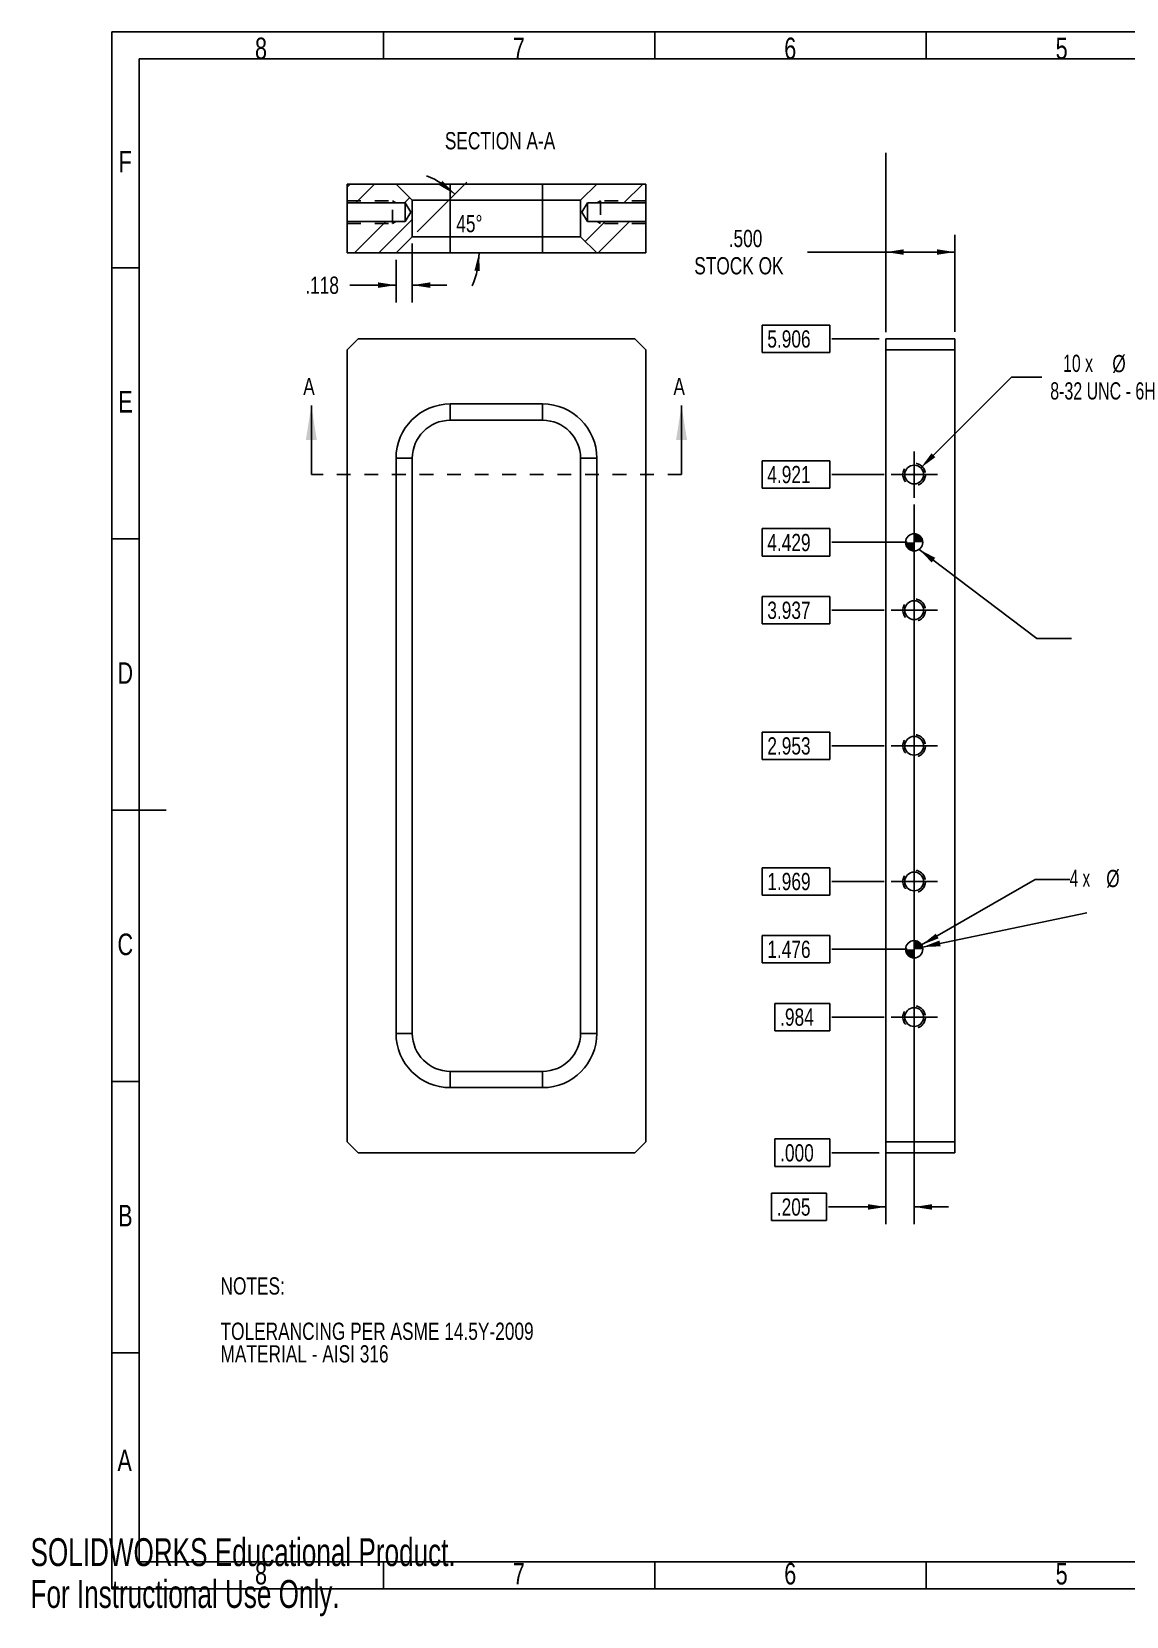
# Model space of a CAD drawing. Extents: x 0 to 16.3, y 0 to 11.5.
# Drawn here: x 0.01 to 7.95, y 0 to 11.5 of the extents above; entities that cross this region are included whole.
import ezdxf

# ---------------------------------------------------------------- set-up
doc = ezdxf.new("R2010")
doc.units = 0
doc.linetypes.add('SLD-DASHED', pattern=[0.075, 0.05, -0.025])
doc.linetypes.add('SLD-SOLID', pattern=[0])
doc.layers.get('0').update_dxf_attribs({"linetype": 'CONTINUOUS'})
doc.styles.add('SLDTEXTSTYLE0', font='TXT', dxfattribs={"width": 0.75})
doc.styles.add('SLDTEXTSTYLE2', font='TXT', dxfattribs={"width": 0.6875})
doc.styles.add('SLDTEXTSTYLE3', font='TXT', dxfattribs={"width": 0.692308})
doc.styles.add('SLDTEXTSTYLE4', font='TXT', dxfattribs={"width": 0.666667})
doc.styles.add('SLDTEXTSTYLE6', font='TXT', dxfattribs={"width": 0.7})
doc.dimstyles.new('SLDDIMSTYLE0', dxfattribs={"dimtxt": 0.125, "dimasz": 0.13, "dimexe": 0, "dimexo": 0.0625, "dimgap": -0.03125, "dimtad": 0, "dimtih": 1, "dimtoh": 1, "dimdec": 3, "dimrnd": 1e-09, "dimzin": 4, "dimtxsty": 'SLDTEXTSTYLE0', "dimblk1": 'NONE', "dimblk2": 'NONE', "dimsah": 1, "dimcen": 0.09, "dimazin": 3, "dimtfac": 1, "dimtdec": 3, "dimtofl": 0, "dimtmove": 0, "dimatfit": 3, "dimtolj": 1})
doc.dimstyles.new('SLDDIMSTYLE1', dxfattribs={"dimtxt": 0.125, "dimasz": 0.13, "dimexe": 0, "dimexo": 0.0625, "dimgap": -0.03125, "dimtad": 0, "dimtih": 1, "dimtoh": 1, "dimdec": 3, "dimrnd": 1e-09, "dimzin": 12, "dimtxsty": 'SLDTEXTSTYLE0', "dimblk1": 'NONE', "dimblk2": 'NONE', "dimsah": 1, "dimcen": 0.09, "dimazin": 3, "dimtfac": 1, "dimtdec": 3, "dimtofl": 0, "dimtmove": 0, "dimatfit": 3, "dimtolj": 1})
doc.dimstyles.new('SLDDIMSTYLE11', dxfattribs={"dimtxt": 0.125, "dimasz": 0.13, "dimexe": 0, "dimexo": 0.0625, "dimgap": 0.03125, "dimtad": 0, "dimtih": 1, "dimtoh": 1, "dimdec": 4, "dimzin": 12, "dimtxsty": 'SLDTEXTSTYLE0', "dimsah": 1, "dimcen": 0.09, "dimazin": 3, "dimtfac": 1, "dimtofl": 0, "dimtmove": 0, "dimatfit": 3, "dimtolj": 1, "dimtzin": 12})
doc.dimstyles.new('SLDDIMSTYLE12', dxfattribs={"dimtxt": 0.125, "dimasz": 0.13, "dimexe": 0, "dimexo": 0.0625, "dimgap": 0.03125, "dimtad": 0, "dimtih": 1, "dimtoh": 1, "dimdec": 3, "dimrnd": 1e-09, "dimzin": 12, "dimtxsty": 'SLDTEXTSTYLE0', "dimsah": 1, "dimcen": 0.09, "dimazin": 3, "dimtfac": 1, "dimtdec": 3, "dimtmove": 0, "dimatfit": 3, "dimtolj": 1, "dimtzin": 12})
doc.dimstyles.new('SLDDIMSTYLE2', dxfattribs={"dimtxt": 0.125, "dimasz": 0.13, "dimexe": 0, "dimexo": 0.0625, "dimgap": 0.03125, "dimtad": 0, "dimtih": 1, "dimtoh": 1, "dimdec": 3, "dimrnd": 1e-09, "dimzin": 4, "dimtxsty": 'SLDTEXTSTYLE0', "dimsah": 1, "dimcen": 0.09, "dimazin": 3, "dimtfac": 1, "dimtdec": 3, "dimtofl": 0, "dimtmove": 0, "dimatfit": 3, "dimtolj": 1, "dimtzin": 12})
doc.dimstyles.new('SLDDIMSTYLE3', dxfattribs={"dimtxt": 0.125, "dimasz": 0.13, "dimexe": 0, "dimexo": 0.0625, "dimgap": 0.03125, "dimtad": 0, "dimtih": 1, "dimtoh": 1, "dimdec": 3, "dimrnd": 1e-09, "dimzin": 12, "dimtxsty": 'SLDTEXTSTYLE0', "dimsah": 1, "dimcen": 0, "dimazin": 3, "dimtfac": 1, "dimtdec": 3, "dimtofl": 0, "dimtmove": 0, "dimatfit": 3, "dimtolj": 1, "dimtzin": 12})
doc.dimstyles.new('SLDDIMSTYLE4', dxfattribs={"dimtxt": 0.125, "dimasz": 0.13, "dimexe": 0, "dimexo": 0.0625, "dimgap": 0.03125, "dimtad": 0, "dimtih": 1, "dimtoh": 1, "dimdec": 4, "dimrnd": 1e-09, "dimzin": 4, "dimtxsty": 'SLDTEXTSTYLE0', "dimsah": 1, "dimcen": 0, "dimazin": 3, "dimtol": 1, "dimtm": 0.001, "dimtfac": 1, "dimtdec": 3, "dimtofl": 0, "dimtmove": 0, "dimatfit": 3, "dimtolj": 1, "dimtzin": 0})
doc.dimstyles.new('SLDDIMSTYLE5', dxfattribs={"dimtxt": 0.125, "dimasz": 0.13, "dimexe": 0, "dimexo": 0.0625, "dimgap": -0.03125, "dimtad": 0, "dimtih": 1, "dimtoh": 1, "dimdec": 3, "dimrnd": 1e-09, "dimzin": 12, "dimtxsty": 'SLDTEXTSTYLE0', "dimsah": 1, "dimcen": 0.09, "dimazin": 3, "dimtfac": 1, "dimtdec": 3, "dimtmove": 0, "dimatfit": 3, "dimtolj": 1})
doc.dimstyles.new('SLDDIMSTYLE7', dxfattribs={"dimtxt": 0.18, "dimasz": 0.13, "dimexe": 0, "dimexo": 0.0625, "dimgap": 0, "dimtad": 0, "dimtih": 1, "dimtoh": 1, "dimdec": 0, "dimrnd": 1e-09, "dimzin": 0, "dimtxsty": 'STANDARD', "dimblk1": 'NONE', "dimblk2": 'NONE', "dimsah": 1, "dimcen": 0.09, "dimazin": 3, "dimtfac": 0.13, "dimtdec": 0, "dimtofl": 0, "dimtmove": 0, "dimatfit": 3, "dimtolj": 1, "dimtzin": 0})
doc.dimstyles.new('SLDDIMSTYLE8', dxfattribs={"dimtxt": 0.18, "dimasz": 0.13, "dimexe": 0, "dimexo": 0.0625, "dimgap": 0, "dimtad": 0, "dimtih": 1, "dimtoh": 1, "dimdec": 0, "dimrnd": 1e-09, "dimzin": 0, "dimtxsty": 'STANDARD', "dimsah": 1, "dimcen": 0.09, "dimazin": 3, "dimtfac": 0.13, "dimtdec": 0, "dimtofl": 0, "dimtmove": 0, "dimatfit": 3, "dimtolj": 1, "dimtzin": 0})

# ---------------------------------------------------------------- blocks, each defined once
blk = doc.blocks.new('SW_NOTE_0')
at = {"color": 0, "linetype": 'CONTINUOUS', "char_height": 0.125, "attachment_point": 1, "style": 'SLDTEXTSTYLE0'}
for s, insert in [('NOTES:', (0, 0.161)), ('TOLERANCING PER ASME 14.5Y-2009', (0, -0.168)), ('MATERIAL - AISI 316', (0, -0.332))]:
    blk.add_mtext(s, dxfattribs=dict(at, insert=insert))
blk = doc.blocks.new('_D')
at = {"color": 7, "linetype": 'SLD-SOLID'}
for p, q in [((5.398, 3.262), (5.398, 3.461)), ((5.398, 3.461), (5.798, 3.461)), ((5.798, 3.461), (5.798, 3.262)), ((6.154, 3.361), (5.811, 3.361)), ((5.798, 3.262), (5.398, 3.262))]:
    blk.add_line(p, q, dxfattribs=at)
at = {"color": 7, "linetype": 'SLD-SOLID', "insert": (5.437, 3.423), "char_height": 0.125, "attachment_point": 1, "style": 'SLDTEXTSTYLE0'}
blk.add_mtext('.000', dxfattribs=at)
blk = doc.blocks.new('_NONE')
blk = doc.blocks.new('_D_1')
at = {"color": 7, "linetype": 'SLD-SOLID'}
for p, q in [((5.398, 4.246), (5.398, 4.445)), ((5.398, 4.445), (5.798, 4.445)), ((5.798, 4.445), (5.798, 4.246)), ((6.191, 4.346), (5.811, 4.346)), ((5.798, 4.246), (5.398, 4.246))]:
    blk.add_line(p, q, dxfattribs=at)
at = {"color": 7, "linetype": 'SLD-SOLID', "insert": (5.437, 4.408), "char_height": 0.125, "attachment_point": 1, "style": 'SLDTEXTSTYLE0'}
blk.add_mtext('.984', dxfattribs=at)
blk = doc.blocks.new('_D_2')
at = {"color": 7, "linetype": 'SLD-SOLID'}
for p, q in [((5.306, 4.739), (5.306, 4.937)), ((5.306, 4.937), (5.798, 4.937)), ((5.798, 4.937), (5.798, 4.739)), ((6.359, 4.838), (5.811, 4.838)), ((5.798, 4.739), (5.306, 4.739))]:
    blk.add_line(p, q, dxfattribs=at)
at = {"color": 7, "linetype": 'SLD-SOLID', "insert": (5.344, 4.9), "char_height": 0.125, "attachment_point": 1, "style": 'SLDTEXTSTYLE0'}
blk.add_mtext('1.476', dxfattribs=at)
blk = doc.blocks.new('_D_3')
at = {"color": 7, "linetype": 'SLD-SOLID'}
for p, q in [((5.306, 5.231), (5.306, 5.429)), ((5.306, 5.429), (5.798, 5.429)), ((5.798, 5.429), (5.798, 5.231)), ((6.191, 5.33), (5.811, 5.33)), ((5.798, 5.231), (5.306, 5.231))]:
    blk.add_line(p, q, dxfattribs=at)
at = {"color": 7, "linetype": 'SLD-SOLID', "insert": (5.344, 5.392), "char_height": 0.125, "attachment_point": 1, "style": 'SLDTEXTSTYLE0'}
blk.add_mtext('1.969', dxfattribs=at)
blk = doc.blocks.new('_D_4')
at = {"color": 7, "linetype": 'SLD-SOLID'}
for p, q in [((5.306, 6.215), (5.306, 6.413)), ((5.306, 6.413), (5.798, 6.413)), ((5.798, 6.413), (5.798, 6.215)), ((5.798, 6.215), (5.306, 6.215)), ((6.191, 6.314), (5.811, 6.314))]:
    blk.add_line(p, q, dxfattribs=at)
at = {"color": 7, "linetype": 'SLD-SOLID', "insert": (5.344, 6.376), "char_height": 0.125, "attachment_point": 1, "style": 'SLDTEXTSTYLE0'}
blk.add_mtext('2.953', dxfattribs=at)
blk = doc.blocks.new('_D_5')
at = {"color": 7, "linetype": 'SLD-SOLID'}
for p, q in [((5.306, 7.199), (5.306, 7.398)), ((5.306, 7.398), (5.798, 7.398)), ((5.798, 7.398), (5.798, 7.199)), ((6.191, 7.298), (5.811, 7.298)), ((5.798, 7.199), (5.306, 7.199))]:
    blk.add_line(p, q, dxfattribs=at)
at = {"color": 7, "linetype": 'SLD-SOLID', "insert": (5.344, 7.36), "char_height": 0.125, "attachment_point": 1, "style": 'SLDTEXTSTYLE0'}
blk.add_mtext('3.937', dxfattribs=at)
blk = doc.blocks.new('_D_6')
at = {"color": 7, "linetype": 'SLD-SOLID'}
for p, q in [((5.306, 7.691), (5.306, 7.89)), ((5.306, 7.89), (5.798, 7.89)), ((5.798, 7.89), (5.798, 7.691)), ((6.359, 7.791), (5.811, 7.791)), ((5.798, 7.691), (5.306, 7.691))]:
    blk.add_line(p, q, dxfattribs=at)
at = {"color": 7, "linetype": 'SLD-SOLID', "insert": (5.344, 7.852), "char_height": 0.125, "attachment_point": 1, "style": 'SLDTEXTSTYLE0'}
blk.add_mtext('4.429', dxfattribs=at)
blk = doc.blocks.new('_D_7')
at = {"color": 7, "linetype": 'SLD-SOLID'}
for p, q in [((5.306, 8.183), (5.306, 8.382)), ((5.306, 8.382), (5.798, 8.382)), ((5.798, 8.382), (5.798, 8.183)), ((6.191, 8.283), (5.811, 8.283)), ((5.798, 8.183), (5.306, 8.183))]:
    blk.add_line(p, q, dxfattribs=at)
at = {"color": 7, "linetype": 'SLD-SOLID', "insert": (5.344, 8.345), "char_height": 0.125, "attachment_point": 1, "style": 'SLDTEXTSTYLE0'}
blk.add_mtext('4.921', dxfattribs=at)
blk = doc.blocks.new('_D_8')
at = {"color": 7, "linetype": 'SLD-SOLID'}
for p, q in [((5.306, 9.168), (5.306, 9.366)), ((5.306, 9.366), (5.798, 9.366)), ((5.798, 9.366), (5.798, 9.168)), ((6.154, 9.267), (5.811, 9.267)), ((5.798, 9.168), (5.306, 9.168))]:
    blk.add_line(p, q, dxfattribs=at)
at = {"color": 7, "linetype": 'SLD-SOLID', "insert": (5.344, 9.329), "char_height": 0.125, "attachment_point": 1, "style": 'SLDTEXTSTYLE0'}
blk.add_mtext('5.906', dxfattribs=at)
blk = doc.blocks.new('_D_9')
at = {"color": 7, "linetype": 'SLD-SOLID'}
for p, q in [((6.204, 9.317), (6.204, 10.022)), ((6.704, 9.317), (6.704, 10.022)), ((6.204, 9.897), (5.636, 9.897)), ((6.704, 9.897), (6.204, 9.897))]:
    blk.add_line(p, q, dxfattribs=at)
for points in [[(6.204, 9.897), (6.334, 9.877), (6.334, 9.917)], [(6.704, 9.897), (6.574, 9.917), (6.574, 9.877)]]:
    blk.add_solid(points, dxfattribs=at)
at = {"color": 7, "linetype": 'SLD-SOLID', "char_height": 0.125, "attachment_point": 1, "style": 'SLDTEXTSTYLE0'}
for s, insert in [('.500', (5.064, 10.058)), ('STOCK OK', (4.814, 9.86))]:
    blk.add_mtext(s, dxfattribs=dict(at, insert=insert))
blk = doc.blocks.new('SW_SYMBOL_HOLE_DEPTH')
at = {"color": 0, "linetype": 'SLD-SOLID'}
for p, q in [((0, 34.4), (31.5, 34.4)), ((15.7, 34.4), (15.7, 3)), ((3.9, 21.9), (15.7, 3)), ((27.6, 21.9), (15.7, 3))]:
    blk.add_line(p, q, dxfattribs=at)
blk = doc.blocks.new('_D_10')
at = {"color": 7, "linetype": 'SLD-SOLID'}
for p, q in [((6.457, 8.331), (7.115, 8.989)), ((7.115, 8.989), (7.334, 8.989))]:
    blk.add_line(p, q, dxfattribs=at)
blk.add_solid([(6.457, 8.331), (6.563, 8.409), (6.535, 8.437)], dxfattribs=at)
at = {"color": 7, "linetype": 'SLD-SOLID', "xscale": 0.0040555664, "yscale": 0.0040555664, "zscale": 0.0040555664}
for p in [(8.45, 9.006), (8.543, 8.806)]:
    blk.add_blockref('SW_SYMBOL_HOLE_DEPTH', p, dxfattribs=at)
at = {"color": 7, "linetype": 'SLD-SOLID', "char_height": 0.125, "attachment_point": 1}
for s, insert, style in [('10 x', (7.489, 9.152), 'SLDTEXTSTYLE2'), ('%%c', (7.846, 9.15), 'SLDTEXTSTYLE0'), ('.136', (8.082, 9.152), 'SLDTEXTSTYLE0'), ('.422', (8.676, 9.152), 'SLDTEXTSTYLE0'), ('8-32 UNC - 6H', (7.396, 8.952), 'SLDTEXTSTYLE3'), ('.328', (8.769, 8.952), 'SLDTEXTSTYLE0')]:
    blk.add_mtext(s, dxfattribs=dict(at, insert=insert, style=style))
blk = doc.blocks.new('_D_11')
at = {"color": 7, "linetype": 'SLD-SOLID'}
for p, q in [((6.463, 4.869), (7.287, 5.345)), ((7.287, 5.345), (7.537, 5.345))]:
    blk.add_line(p, q, dxfattribs=at)
blk.add_solid([(6.463, 4.869), (6.586, 4.917), (6.566, 4.951)], dxfattribs=at)
at = {"color": 7, "linetype": 'SLD-SOLID', "xscale": 0.0040555664, "yscale": 0.0040555664, "zscale": 0.0040555664}
blk.add_blockref('SW_SYMBOL_HOLE_DEPTH', (9.353, 5.271), dxfattribs=at)
at = {"color": 7, "linetype": 'SLD-SOLID', "char_height": 0.125, "attachment_point": 1}
for s, insert, style in [('4 x', (7.537, 5.416), 'SLDTEXTSTYLE4'), ('%%c', (7.802, 5.414), 'SLDTEXTSTYLE0'), ('.1250', (8.037, 5.416), 'SLDTEXTSTYLE0'), ('M7', (8.499, 5.416), 'SLDTEXTSTYLE0'), ('+', (8.79, 5.506), 'SLDTEXTSTYLE0'), ('.0000', (8.891, 5.506), 'SLDTEXTSTYLE0'), ('.157', (9.578, 5.416), 'SLDTEXTSTYLE0'), ('.0005', (8.891, 5.344), 'SLDTEXTSTYLE0'), ('-', (8.813, 5.344), 'SLDTEXTSTYLE0')]:
    blk.add_mtext(s, dxfattribs=dict(at, insert=insert, style=style))
blk = doc.blocks.new('_D_12')
at = {"color": 7, "linetype": 'SLD-SOLID'}
for p, q in [((6.409, 8.065), (6.409, 2.843)), ((6.204, 3.39), (6.204, 2.843)), ((5.375, 2.869), (5.375, 3.067)), ((5.375, 3.067), (5.774, 3.067)), ((5.774, 3.067), (5.774, 2.869)), ((6.204, 2.968), (5.787, 2.968)), ((6.409, 2.968), (6.659, 2.968)), ((5.774, 2.869), (5.375, 2.869))]:
    blk.add_line(p, q, dxfattribs=at)
for points in [[(6.204, 2.968), (6.074, 2.988), (6.074, 2.948)], [(6.409, 2.968), (6.539, 2.948), (6.539, 2.988)]]:
    blk.add_solid(points, dxfattribs=at)
at = {"color": 7, "linetype": 'SLD-SOLID', "insert": (5.413, 3.03), "char_height": 0.125, "attachment_point": 1, "style": 'SLDTEXTSTYLE0'}
blk.add_mtext('.205', dxfattribs=at)
blk = doc.blocks.new('SW_CENTERMARKSYMBOL_0')
at = {"color": 0, "linetype": 'SLD-SOLID'}
for p, q in [((0, 0.1), (0, 0.168)), ((-0.1, 0), (-0.168, 0)), ((0, 0), (-0.1, 0)), ((0, 0), (0, 0.1)), ((0, 0), (0, -0.1)), ((0, 0), (0.1, 0)), ((0.1, 0), (0.168, 0)), ((0, -0.1), (0, -0.168))]:
    blk.add_line(p, q, dxfattribs=at)
blk = doc.blocks.new('SW_CENTERMARKSYMBOL_1')
at = {"color": 0, "linetype": 'SLD-SOLID'}
for p, q in [((0, 0.1), (0, 0.168)), ((-0.1, 0), (-0.168, 0)), ((0, 0), (-0.1, 0)), ((0, 0), (0, 0.1)), ((0, 0), (0, -0.1)), ((0, 0), (0.1, 0)), ((0.1, 0), (0.168, 0)), ((0, -0.1), (0, -0.168))]:
    blk.add_line(p, q, dxfattribs=at)
blk = doc.blocks.new('SW_CENTERMARKSYMBOL_2')
at = {"color": 0, "linetype": 'SLD-SOLID'}
for p, q in [((0, 0.1), (0, 0.168)), ((-0.1, 0), (-0.168, 0)), ((0, 0), (-0.1, 0)), ((0, 0), (0, 0.1)), ((0, 0), (0, -0.1)), ((0, 0), (0.1, 0)), ((0.1, 0), (0.168, 0)), ((0, -0.1), (0, -0.168))]:
    blk.add_line(p, q, dxfattribs=at)
blk = doc.blocks.new('SW_CENTERMARKSYMBOL_3')
at = {"color": 0, "linetype": 'SLD-SOLID'}
for p, q in [((0, 0.1), (0, 0.168)), ((-0.1, 0), (-0.168, 0)), ((0, 0), (-0.1, 0)), ((0, 0), (0, 0.1)), ((0, 0), (0, -0.1)), ((0, 0), (0.1, 0)), ((0.1, 0), (0.168, 0)), ((0, -0.1), (0, -0.168))]:
    blk.add_line(p, q, dxfattribs=at)
blk = doc.blocks.new('SW_CENTERMARKSYMBOL_4')
at = {"color": 0, "linetype": 'SLD-SOLID'}
for p, q in [((0, 0.1), (0, 0.168)), ((-0.1, 0), (-0.168, 0)), ((0, 0), (-0.1, 0)), ((0, 0), (0, 0.1)), ((0, 0), (0, -0.1)), ((0, 0), (0.1, 0)), ((0.1, 0), (0.168, 0)), ((0, -0.1), (0, -0.168))]:
    blk.add_line(p, q, dxfattribs=at)
blk = doc.blocks.new('*U47')
at = {"color": 0, "linetype": 'CONTINUOUS'}
for points in [[(0, 0), (0, 0.062), (0.012, 0)], [(0.012, 0), (0, 0.062), (0.012, 0.061)], [(0.012, 0), (0.012, 0.061), (0.024, 0)], [(0.024, 0), (0.012, 0.061), (0.024, 0.058)], [(0.024, 0), (0.024, 0.058), (0.035, 0)], [(0.035, 0), (0.024, 0.058), (0.035, 0.052)], [(0.035, 0), (0.035, 0.052), (0.044, 0)], [(0.044, 0), (0.035, 0.052), (0.044, 0.044)], [(0.044, 0), (0.044, 0.044), (0.052, 0)], [(0.052, 0), (0.044, 0.044), (0.052, 0.035)], [(0.052, 0), (0.052, 0.035), (0.058, 0)], [(0.058, 0), (0.052, 0.035), (0.058, 0.024)], [(0.058, 0), (0.058, 0.024), (0.061, 0)], [(0.061, 0), (0.058, 0.024), (0.061, 0.012)], [(0.061, 0), (0.061, 0.012), (0.062, 0)]]:
    blk.add_solid(points, dxfattribs=at)
blk = doc.blocks.new('*U48')
at = {"color": 0, "linetype": 'CONTINUOUS'}
for points in [[(-0.062, -0.011), (-0.062, 0), (-0.062, 0)], [(-0.062, -0.011), (-0.062, 0), (-0.059, -0.021)], [(-0.059, -0.021), (-0.062, 0), (-0.059, 0)], [(-0.059, -0.021), (-0.059, 0), (-0.054, -0.031)], [(-0.054, -0.031), (-0.059, 0), (-0.054, 0)], [(-0.054, -0.031), (-0.054, 0), (-0.048, -0.04)], [(-0.048, -0.04), (-0.054, 0), (-0.048, 0)], [(-0.048, -0.04), (-0.048, 0), (-0.04, -0.048)], [(-0.04, -0.048), (-0.048, 0), (-0.04, 0)], [(-0.04, -0.048), (-0.04, 0), (-0.031, -0.054)], [(-0.031, -0.054), (-0.04, 0), (-0.031, 0)], [(-0.031, -0.054), (-0.031, 0), (-0.021, -0.059)], [(-0.021, -0.059), (-0.031, 0), (-0.021, 0)], [(-0.021, -0.059), (-0.021, 0), (-0.011, -0.062)], [(-0.011, -0.062), (-0.021, 0), (-0.011, 0)], [(-0.011, -0.062), (-0.011, 0), (0, -0.062)], [(0, -0.062), (-0.011, 0), (0, 0)]]:
    blk.add_solid(points, dxfattribs=at)
blk = doc.blocks.new('SW_DOWELSYMBOL_0')
at = {"color": 0, "linetype": 'CONTINUOUS'}
blk.add_circle((0, 0), 0.0625, dxfattribs=at)
for name in ['*U48', '*U47']:
    blk.add_blockref(name, (0, 0), dxfattribs=at)
blk = doc.blocks.new('*U49')
at = {"color": 0, "linetype": 'CONTINUOUS'}
for points in [[(0, 0), (0, 0.062), (0.012, 0)], [(0.012, 0), (0, 0.062), (0.012, 0.061)], [(0.012, 0), (0.012, 0.061), (0.024, 0)], [(0.024, 0), (0.012, 0.061), (0.024, 0.058)], [(0.024, 0), (0.024, 0.058), (0.035, 0)], [(0.035, 0), (0.024, 0.058), (0.035, 0.052)], [(0.035, 0), (0.035, 0.052), (0.044, 0)], [(0.044, 0), (0.035, 0.052), (0.044, 0.044)], [(0.044, 0), (0.044, 0.044), (0.052, 0)], [(0.052, 0), (0.044, 0.044), (0.052, 0.035)], [(0.052, 0), (0.052, 0.035), (0.058, 0)], [(0.058, 0), (0.052, 0.035), (0.058, 0.024)], [(0.058, 0), (0.058, 0.024), (0.061, 0)], [(0.061, 0), (0.058, 0.024), (0.061, 0.012)], [(0.061, 0), (0.061, 0.012), (0.062, 0)]]:
    blk.add_solid(points, dxfattribs=at)
blk = doc.blocks.new('*U50')
at = {"color": 0, "linetype": 'CONTINUOUS'}
for points in [[(-0.062, -0.011), (-0.062, 0), (-0.062, 0)], [(-0.062, -0.011), (-0.062, 0), (-0.059, -0.021)], [(-0.059, -0.021), (-0.062, 0), (-0.059, 0)], [(-0.059, -0.021), (-0.059, 0), (-0.054, -0.031)], [(-0.054, -0.031), (-0.059, 0), (-0.054, 0)], [(-0.054, -0.031), (-0.054, 0), (-0.048, -0.04)], [(-0.048, -0.04), (-0.054, 0), (-0.048, 0)], [(-0.048, -0.04), (-0.048, 0), (-0.04, -0.048)], [(-0.04, -0.048), (-0.048, 0), (-0.04, 0)], [(-0.04, -0.048), (-0.04, 0), (-0.031, -0.054)], [(-0.031, -0.054), (-0.04, 0), (-0.031, 0)], [(-0.031, -0.054), (-0.031, 0), (-0.021, -0.059)], [(-0.021, -0.059), (-0.031, 0), (-0.021, 0)], [(-0.021, -0.059), (-0.021, 0), (-0.011, -0.062)], [(-0.011, -0.062), (-0.021, 0), (-0.011, 0)], [(-0.011, -0.062), (-0.011, 0), (0, -0.062)], [(0, -0.062), (-0.011, 0), (0, 0)]]:
    blk.add_solid(points, dxfattribs=at)
blk = doc.blocks.new('SW_DOWELSYMBOL_1')
at = {"color": 0, "linetype": 'CONTINUOUS'}
blk.add_circle((0, 0), 0.0625, dxfattribs=at)
for name in ['*U50', '*U49']:
    blk.add_blockref(name, (0, 0), dxfattribs=at)
blk = doc.blocks.new('_D_22')
at = {"color": 7, "linetype": 'SLD-SOLID'}
blk.add_line((2.804, 10.044), (3.165, 10.405), dxfattribs=at)
for start, end in [(45, 68.349), (336.651, 0)]:
    blk.add_arc((2.651, 9.891), 0.602, start, end, dxfattribs=at)
for points in [[(3.077, 10.316), (2.988, 10.414), (2.963, 10.383)], [(3.253, 9.891), (3.22, 9.763), (3.259, 9.759)]]:
    blk.add_solid(points, dxfattribs=at)
at = {"color": 7, "linetype": 'SLD-SOLID', "insert": (3.088, 10.166), "char_height": 0.125, "attachment_point": 1, "style": 'SLDTEXTSTYLE0'}
blk.add_mtext('45°', dxfattribs=at)
blk = doc.blocks.new('_D_23')
at = {"color": 7, "linetype": 'SLD-SOLID'}
for p, q in [((2.769, 9.959), (2.769, 9.532)), ((2.651, 9.841), (2.651, 9.532)), ((2.651, 9.657), (2.316, 9.657)), ((2.769, 9.657), (3.019, 9.657))]:
    blk.add_line(p, q, dxfattribs=at)
for points in [[(2.651, 9.657), (2.521, 9.677), (2.521, 9.637)], [(2.769, 9.657), (2.899, 9.637), (2.899, 9.677)]]:
    blk.add_solid(points, dxfattribs=at)
at = {"color": 7, "linetype": 'SLD-SOLID', "insert": (1.993, 9.719), "char_height": 0.125, "attachment_point": 1, "style": 'SLDTEXTSTYLE0'}
blk.add_mtext('.118', dxfattribs=at)

msp = doc.modelspace()

# ---------------------------------------------------------------- linework, layer by layer
at = {"color": 7, "linetype": 'SLD-SOLID'}
for p, q in [((0.59055, 0.19685), (0.59055, 11.49606)), ((0.59055, 11.49606), (16.33858, 11.49606)), ((2.55906, 11.29921), (2.55906, 11.49606)), ((4.52756, 11.29921), (4.52756, 11.49606)), ((6.49606, 11.29921), (6.49606, 11.49606)), ((0.7874, 0.3937), (0.7874, 11.29921)), ((0.7874, 11.29921), (16.14173, 11.29921)), ((2.31859, 10.3905), (2.29657, 10.36848)), ((2.29657, 10.3905), (2.29657, 10.25378)), ((2.29657, 10.3905), (2.6509, 10.3905)), ((2.49536, 10.3905), (2.35864, 10.25378)), ((2.6509, 10.3905), (2.76901, 10.27239)), ((2.6509, 10.3905), (3.0446, 10.3905)), ((3.0446, 10.3905), (3.0446, 10.27239)), ((3.0446, 10.3905), (3.71389, 10.3905)), ((3.71389, 10.3905), (3.71389, 10.27239)), ((3.71389, 10.3905), (4.10759, 10.3905)), ((3.98948, 10.27239), (4.10759, 10.3905)), ((4.10759, 10.3905), (4.46192, 10.3905)), ((4.43991, 10.3905), (4.30318, 10.25378)), ((4.46192, 10.25378), (4.46192, 10.3905)), ((2.29657, 10.25378), (2.71822, 10.25378)), ((2.29657, 10.25378), (2.29657, 10.11778)), ((2.74991, 10.29149), (2.71219, 10.25378)), ((2.71822, 10.25378), (2.75908, 10.18578)), ((2.71822, 10.25378), (2.71822, 10.11778)), ((2.76901, 10.27239), (2.76901, 10.00861)), ((3.0446, 10.27239), (2.76901, 10.27239)), ((3.0446, 10.27239), (3.0446, 10.00861)), ((3.71389, 10.27239), (3.0446, 10.27239)), ((3.71389, 10.00861), (3.71389, 10.27239)), ((3.98948, 10.27239), (3.71389, 10.27239)), ((3.98948, 10.00861), (3.98948, 10.27239)), ((3.99941, 10.18578), (4.04027, 10.25378)), ((4.04027, 10.25378), (4.46192, 10.25378)), ((4.04027, 10.11778), (4.04027, 10.25378)), ((4.46192, 10.11778), (4.46192, 10.25378)), ((2.76901, 10.13382), (2.52569, 9.8905)), ((2.75908, 10.18578), (2.71822, 10.11778)), ((4.04027, 10.11778), (3.99941, 10.18578)), ((2.29657, 10.11778), (2.29657, 9.8905)), ((2.71822, 10.11778), (2.29657, 10.11778)), ((2.57619, 10.11778), (2.34892, 9.8905)), ((2.76901, 10.00861), (2.6509, 9.8905)), ((2.76901, 10.00861), (3.0446, 10.00861)), ((3.0446, 10.00861), (3.0446, 9.8905)), ((3.0446, 10.00861), (3.71389, 10.00861)), ((3.71389, 10.00861), (3.98948, 10.00861)), ((3.71389, 10.00861), (3.71389, 9.8905)), ((4.10759, 9.8905), (3.98948, 10.00861)), ((4.16718, 10.11778), (4.02375, 9.97434)), ((4.46192, 10.11778), (4.04027, 10.11778)), ((4.34396, 10.11778), (4.11668, 9.8905)), ((4.46192, 9.8905), (4.46192, 10.11778)), ((2.29657, 9.8905), (2.6509, 9.8905)), ((3.0446, 9.8905), (2.6509, 9.8905)), ((3.71389, 9.8905), (3.0446, 9.8905)), ((4.10759, 9.8905), (3.71389, 9.8905)), ((4.10759, 9.8905), (4.46192, 9.8905)), ((0.7874, 9.78346), (0.59055, 9.78346)), ((2.37531, 9.26694), (2.29657, 9.1882)), ((2.37531, 9.26694), (4.38318, 9.26694)), ((4.46192, 9.1882), (4.38318, 9.26694)), ((6.20432, 9.26694), (6.70432, 9.26694)), ((6.20432, 9.1882), (6.20432, 9.26694)), ((6.70432, 9.26694), (6.70432, 9.1882)), ((2.29657, 3.44017), (2.29657, 9.1882)), ((4.46192, 9.1882), (4.46192, 3.44017)), ((6.70432, 9.1882), (6.20432, 9.1882)), ((6.20432, 9.1882), (6.20432, 3.44017)), ((6.70432, 9.1882), (6.70432, 3.44017)), ((2.03673, 8.28269), (2.03673, 8.78269)), ((3.0446, 8.7945), (3.71389, 8.7945)), ((3.0446, 8.7945), (3.0446, 8.67639)), ((3.71389, 8.7945), (3.71389, 8.67639)), ((4.72177, 8.28269), (4.72177, 8.78269)), ((3.71389, 8.67639), (3.0446, 8.67639)), ((2.6509, 4.22757), (2.6509, 8.4008)), ((2.6509, 8.4008), (2.76901, 8.4008)), ((2.76901, 8.4008), (2.76901, 4.22757)), ((4.10759, 8.4008), (3.98948, 8.4008)), ((3.98948, 4.22757), (3.98948, 8.4008)), ((4.10759, 8.4008), (4.10759, 4.22757)), ((0.7874, 7.81496), (0.59055, 7.81496)), ((0.59055, 5.84646), (0.98425, 5.84646)), ((0.7874, 5.84646), (0.59055, 5.84646)), ((2.76901, 4.22757), (2.6509, 4.22757)), ((3.98948, 4.22757), (4.10759, 4.22757)), ((3.0446, 3.95198), (3.0446, 3.83387)), ((3.0446, 3.95198), (3.71389, 3.95198)), ((3.71389, 3.95198), (3.71389, 3.83387)), ((0.7874, 3.87795), (0.59055, 3.87795)), ((3.71389, 3.83387), (3.0446, 3.83387)), ((2.29657, 3.44017), (2.37531, 3.36143)), ((4.38318, 3.36143), (2.37531, 3.36143)), ((4.38318, 3.36143), (4.46192, 3.44017)), ((6.20432, 3.44017), (6.70432, 3.44017)), ((6.20432, 3.36143), (6.20432, 3.44017)), ((6.70432, 3.36143), (6.20432, 3.36143)), ((6.70432, 3.44017), (6.70432, 3.36143)), ((0.7874, 1.90945), (0.59055, 1.90945)), ((16.14173, 0.3937), (0.7874, 0.3937)), ((2.55906, 0.3937), (2.55906, 0.19685)), ((4.52756, 0.3937), (4.52756, 0.19685)), ((6.49606, 0.3937), (6.49606, 0.19685)), ((16.33858, 0.19685), (0.59055, 0.19685))]:
    msp.add_line(p, q, dxfattribs=at)
at = {"color": 7, "linetype": 'SLD-DASHED'}
for p, q in [((2.29657, 10.26778), (2.62452, 10.26778)), ((2.62452, 10.26778), (2.64877, 10.25378)), ((2.62452, 10.10378), (2.62452, 10.26778)), ((4.13397, 10.26778), (4.10972, 10.25378)), ((4.46192, 10.26778), (4.13397, 10.26778)), ((4.13397, 10.26778), (4.13397, 10.10378)), ((2.29657, 10.10378), (2.62452, 10.10378)), ((2.62452, 10.10378), (2.64877, 10.11778)), ((4.13397, 10.10378), (4.10972, 10.11778)), ((4.46192, 10.10378), (4.13397, 10.10378)), ((4.72177, 8.28269), (2.03673, 8.28269))]:
    msp.add_line(p, q, dxfattribs=at)
for centre in [(6.40905, 8.28269), (6.40905, 8.28269), (6.40905, 7.29843), (6.40905, 7.29843), (6.40905, 6.31418), (6.40905, 6.31418), (6.40905, 5.32993), (6.40905, 5.32993), (6.40905, 4.34568), (6.40905, 4.34568)]:
    msp.add_circle(centre, 0.082, dxfattribs=at)
at = {"color": 7, "linetype": 'SLD-SOLID'}
for centre, radius in [((6.40905, 8.28269), 0.068), ((6.40905, 7.79056), 0.0625), ((6.40905, 7.29843), 0.068), ((6.40905, 6.31418), 0.068), ((6.40905, 5.32993), 0.068), ((6.40905, 4.8378), 0.0625), ((6.40905, 4.34568), 0.068)]:
    msp.add_circle(centre, radius, dxfattribs=at)
for centre, radius, start, end in [((3.0446, 8.4008), 0.3937, 90, 180), ((3.71389, 8.4008), 0.3937, 0, 90), ((3.0446, 8.4008), 0.27559, 90, 180), ((3.71389, 8.4008), 0.27559, 0, 90), ((3.0446, 4.22757), 0.3937, 180, 270), ((3.0446, 4.22757), 0.27559, 180, 270), ((3.71389, 4.22757), 0.3937, 270, 0), ((3.71389, 4.22757), 0.27559, 270, 0)]:
    msp.add_arc(centre, radius, start, end, dxfattribs=at)
for points in [[(2.03673, 8.78269), (1.99673, 8.53269), (2.07673, 8.53269)], [(4.72177, 8.78269), (4.68177, 8.53269), (4.76177, 8.53269)]]:
    msp.add_solid(points, dxfattribs=at)

# ---------------------------------------------------------------- block references
at = {"color": 7, "linetype": 'CONTINUOUS'}
for name, p in [('SW_CENTERMARKSYMBOL_1', (6.40905, 8.28269)), ('SW_DOWELSYMBOL_0', (6.40905, 7.79056)), ('SW_CENTERMARKSYMBOL_0', (6.40905, 7.29843)), ('SW_CENTERMARKSYMBOL_2', (6.40905, 6.31418)), ('SW_CENTERMARKSYMBOL_3', (6.40905, 5.32993)), ('SW_DOWELSYMBOL_1', (6.40905, 4.8378)), ('SW_CENTERMARKSYMBOL_4', (6.40905, 4.34568)), ('SW_NOTE_0', (1.37788, 2.29639))]:
    msp.add_blockref(name, p, dxfattribs=at)

# ---------------------------------------------------------------- texts
for s, insert, char_height, attachment_point, style in [('8', (1.67165, 11.45317), 0.15625, 2, 'SLDTEXTSTYLE0'), ('7', (3.54173, 11.45317), 0.15625, 2, 'SLDTEXTSTYLE0'), ('6', (5.51024, 11.45317), 0.15625, 2, 'SLDTEXTSTYLE0'), ('5', (7.47874, 11.45317), 0.15625, 2, 'SLDTEXTSTYLE0'), ('SECTION A-A', (3.40555, 10.76744), 0.125, 2, 'SLDTEXTSTYLE0'), ('F', (0.68731, 10.63081), 0.15625, 2, 'SLDTEXTSTYLE0'), ('A', (1.97785, 8.98373), 0.125, 1, 'SLDTEXTSTYLE0'), ('A', (4.66289, 8.98373), 0.125, 1, 'SLDTEXTSTYLE0'), ('E', (0.68928, 8.88868), 0.15625, 2, 'SLDTEXTSTYLE0'), ('D', (0.68711, 6.92018), 0.15625, 2, 'SLDTEXTSTYLE0'), ('C', (0.68735, 4.95168), 0.15625, 2, 'SLDTEXTSTYLE0'), ('B', (0.68782, 2.98317), 0.15625, 2, 'SLDTEXTSTYLE0'), ('A', (0.68266, 1.20711), 0.15625, 2, 'SLDTEXTSTYLE0'), ('SOLIDWORKS Educational Product.', (0, 0.56419), 0.2022874, 1, 'SLDTEXTSTYLE6'), ('8', (1.67165, 0.38475), 0.15625, 2, 'SLDTEXTSTYLE0'), ('7', (3.54173, 0.38475), 0.15625, 2, 'SLDTEXTSTYLE0'), ('6', (5.51024, 0.38475), 0.15625, 2, 'SLDTEXTSTYLE0'), ('5', (7.47874, 0.38475), 0.15625, 2, 'SLDTEXTSTYLE0'), ('For Instructional Use Only.', (0, 0.26076), 0.2022874, 1, 'SLDTEXTSTYLE6')]:
    msp.add_mtext(s, dxfattribs=dict(at, insert=insert, char_height=char_height, attachment_point=attachment_point, style=style))

# ---------------------------------------------------------------- dimensions: what is measured, and where the dimension line sits
at = {"color": 7, "linetype": 'SLD-SOLID'}
dim = msp.add_angular_dim_2l(base=(3.24082, 9.76861), line1=((2.76901, 10.00861), (2.6509, 9.8905)), line2=((2.29657, 9.8905), (4.46192, 9.8905)), dimstyle='SLDDIMSTYLE11', dxfattribs=at)
dim.commit()
dim.dimension.update_dxf_attribs({"geometry": '_D_22', "text_midpoint": (3.21405, 10.10433), "dimtype": 162})
for base, p1, p2, dimstyle, picture, middle in [((2.6509, 9.65681), (2.76901, 10.00861), (2.6509, 9.8905), 'SLDDIMSTYLE12', '_D_23', (2.15414, 9.65681)), ((6.20432, 2.96773), (6.40905, 8.11469), (6.20432, 3.44017), 'SLDDIMSTYLE5', '_D_12', (5.5744, 2.96773))]:
    dim = msp.add_linear_dim(base=base, p1=p1, p2=p2, dimstyle=dimstyle, dxfattribs=at)
    dim.commit()
    dim.dimension.update_dxf_attribs({"geometry": picture, "text_midpoint": middle, "dimtype": 160})
dim = msp.add_linear_dim(base=(6.20432, 9.89686), p1=(6.70432, 9.26694), p2=(6.20432, 9.26694), text='<>\\PSTOCK OK', dimstyle='SLDDIMSTYLE2', dxfattribs=at)
dim.commit()
dim.dimension.update_dxf_attribs({"geometry": '_D_9', "text_midpoint": (5.22517, 9.89686), "dimtype": 160})
for feature_location, offset, origin, dimstyle, picture, middle in [((6.20432, 9.26694), (-0.3937, 0), (6.20432, 3.36143), 'SLDDIMSTYLE1', '_D_8', (5.55203, 9.26694)), ((6.24105, 8.28269), (-0.43043, 0), (6.20432, 3.36143), 'SLDDIMSTYLE1', '_D_7', (5.55203, 8.28269)), ((6.40905, 7.79056), (-0.59843, 0), (6.20432, 3.36143), 'SLDDIMSTYLE1', '_D_6', (5.55203, 7.79056)), ((6.24105, 7.29843), (-0.43043, 0), (6.20432, 3.36143), 'SLDDIMSTYLE1', '_D_5', (5.55203, 7.29843)), ((6.24105, 6.31418), (-0.43043, 0), (6.20432, 3.36143), 'SLDDIMSTYLE1', '_D_4', (5.55203, 6.31418)), ((6.241049, 5.32993), (-0.430425, 0), (6.204325, 3.361426), 'SLDDIMSTYLE1', '_D_3', (5.55203, 5.32993)), ((6.40905, 4.8378), (-0.59843, 0), (6.20432, 3.36143), 'SLDDIMSTYLE1', '_D_2', (5.55203, 4.8378)), ((6.24105, 4.34568), (-0.43043, 0), (6.20432, 3.36143), 'SLDDIMSTYLE1', '_D_1', (5.59821, 4.34568)), ((6.2043249984, 3.3614258795), (-0.3937007874, 0), (6.2043249984, 3.3614258795), 'SLDDIMSTYLE0', '_D', (5.5982110182, 3.3614258795))]:
    dim = msp.add_ordinate_dim(feature_location=feature_location, offset=offset, dtype=0, origin=origin, dimstyle=dimstyle, dxfattribs=at)
    dim.commit()
    dim.dimension.update_dxf_attribs({"geometry": picture, "text_midpoint": middle})
for p1, p2, text, dimstyle, picture, middle in [((6.36097, 8.2346), (6.45713, 8.33077), '10 x <> {\\fGDT;x} .422\\P8-32 UNC - 6H {\\fGDT;x} .328\\P', 'SLDDIMSTYLE3', '_D_10', (8.24387, 8.98889)), ((6.35492, 4.80655), (6.46318, 4.86905), '4 x <> {\\fGDT;x} .157\\P', 'SLDDIMSTYLE4', '_D_11', (8.7189, 5.34468))]:
    dim = msp.add_diameter_dim_2p(p1=p1, p2=p2, text=text, dimstyle=dimstyle, dxfattribs=at)
    dim.commit()
    dim.dimension.update_dxf_attribs({"geometry": picture, "text_midpoint": middle, "dimtype": 163})

# ---------------------------------------------------------------- leaders
at = {"color": 7, "linetype": 'SLD-SOLID', "has_arrowhead": 0}
msp.add_leader([(6.20432, 9.31599), (6.20432, 10.61763)], dimstyle='SLDDIMSTYLE7', dxfattribs=at)
at = {"color": 7, "linetype": 'SLD-SOLID'}
for points in [[(6.44522, 7.73959), (7.29901, 7.09333), (7.54901, 7.09333)], [(6.46948, 4.85377), (7.66252, 5.10145)]]:
    msp.add_leader(points, dimstyle='SLDDIMSTYLE8', dxfattribs=at)

doc.saveas('drawing.dxf')
